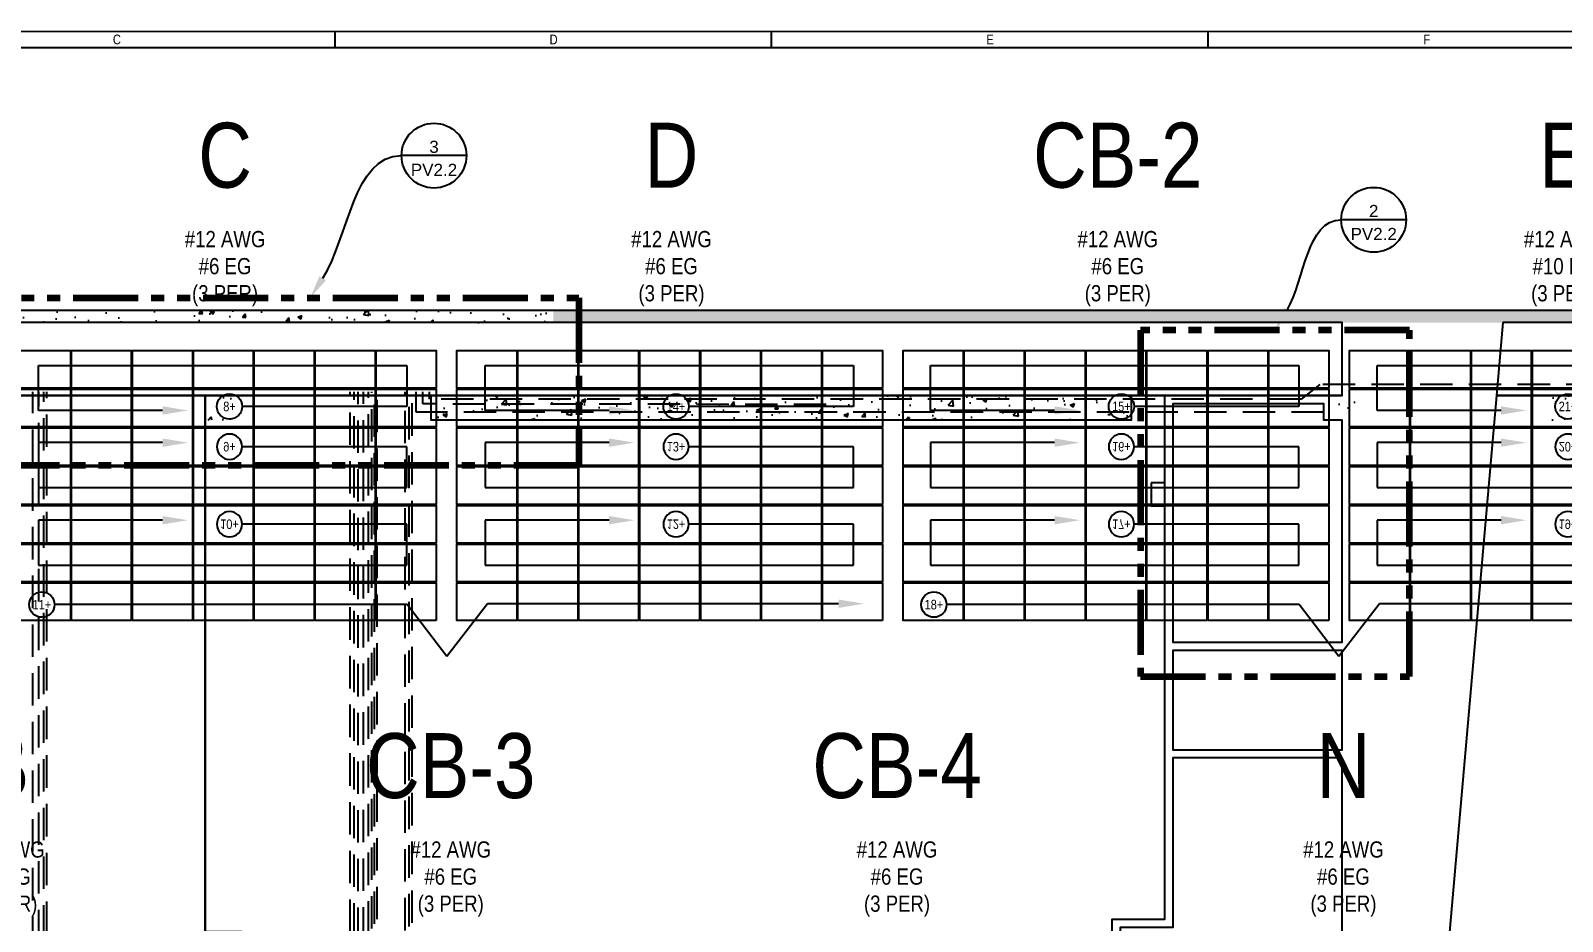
# Model space of a CAD drawing. Header units: inches. Extents: x 0.3 to 35.5, y 0.2 to 23.5.
# Drawn here: x 8.12 to 19.92, y 16.65 to 23.51 of the extents above; entities that cross this region are included whole.
import ezdxf
from ezdxf import colors
from ezdxf.entities.mleader import LeaderData, LeaderLine
from ezdxf.enums import TextEntityAlignment as Align
from ezdxf.math import Vec2, Vec3

# ---------------------------------------------------------------- set-up
doc = ezdxf.new("R2010")
doc.units = ezdxf.units.IN
doc.header["$MEASUREMENT"] = 0
doc.linetypes.add('HIDDEN', pattern=[0.375, 0.25, -0.125])
doc.linetypes.add('W-PHAN-1', pattern=[0.8, 0.5, -0.06, 0.06, -0.06, 0.06, -0.06])
for name, color, linetype in [('$AUDIT_BAD_LAYER1', 7, 'Continuous'), ('772-1$0$A-AREA', 9, 'Continuous'), ('772-1$0$A-WALL-PATT', 8, 'Continuous'), ('A - Level 1', 7, 'Continuous'), ('AN - Text', 7, 'Continuous'), ('E-STRINGS', 62, 'Continuous'), ('MODULES', 1, 'Continuous')]:
    doc.layers.add(name, color=color, linetype=linetype)
doc.layers.add('E - Conduit', color=7, linetype='HIDDEN', lineweight=25)
doc.styles.add('Arial Narrow', font='ARIALN.TTF', dxfattribs={"height": 1})
doc.styles.add('Borrego', font='ARIALN.TTF')
doc.styles.add('Borrego 8th NO-ANNO', font='ARIALN.TTF')
doc.styles.get("Standard").update_dxf_attribs({"font": 'ARIAL.TTF'})
pattern_1 = [(50, (5.9374, 24.06752), (0.3362157, -0.029415), [0.035156, -0.386719]), (355, (5.9374, 24.06752), (-0.0650397, 0.35259), [0.028125, -0.309375]), (100.4514, (5.96543, 24.06507), (0.2711763, 0.323175), [0.029878, -0.3286604]), (46.1842, (5.9374, 24.16127), (0.500269, -0.077587), [0.052734, -0.580078]), (96.6356, (5.9791, 24.1548), (0.438123, 0.456618), [0.044817, -0.49299]), (351.1842, (5.9374, 24.16127), (0.438123, 0.456618), [0.042188, -0.464063]), (21, (5.98428, 24.13783), (0.2798, -0.1887276), [0.035156, -0.386719]), (326, (5.9843, 24.13783), (0.114054, 0.339914), [0.028125, -0.309375]), (71.4514, (6.0076, 24.1221), (0.3938544, 0.151186), [0.029878, -0.3286604]), (37.5, (5.93741, 24.06752), (0.0056999, 0.156044), [0, -0.305625, 0, -0.3140625, 0, -0.3105469]), (7.5, (5.93741, 24.06752), (0.1233138, 0.1848805), [0, -0.1790625, 0, -0.2985938, 0, -0.1183594]), (327.5, (5.83288, 24.06752), (0.2502293, -0.0105726), [0, -0.1171875, 0, -0.365625, 0, -0.4851563]), (317.5, (5.786, 24.06752), (0.2733685, 0.0469242), [0, -0.1523438, 0, -0.2428125, 0, -0.3445313])]
pattern_2 = [(50, (-7.09443, -6.13496), (0.3362157, -0.029415), [0.0351563, -0.3867188]), (355, (-7.09443, -6.13496), (-0.0650397, 0.35259), [0.028125, -0.309375]), (100.4514, (-7.06642, -6.1374), (0.2711763, 0.3231748), [0.0298782, -0.3286604]), (46.1842, (-7.09443, -6.0412), (0.5002692, -0.077587), [0.0527344, -0.580078]), (96.6356, (-7.05275, -6.0477), (0.438123, 0.456618), [0.044817, -0.4929905]), (351.1842, (-7.09443, -6.0412), (0.438123, 0.456618), [0.0421875, -0.4640625]), (21, (-7.04756, -6.06465), (0.2798002, -0.1887276), [0.0351563, -0.3867188]), (326, (-7.04756, -6.06465), (0.114054, 0.339914), [0.028125, -0.309375]), (71.4514, (-7.02424, -6.08038), (0.3938544, 0.1511862), [0.0298782, -0.3286604]), (37.5, (-7.09443, -6.13496), (0.00569993, 0.156044), [0, -0.305625, 0, -0.3140625, 0, -0.3105469]), (7.5, (-7.09443, -6.13496), (0.12331385, 0.1848805), [0, -0.1790625, 0, -0.29859375, 0, -0.1183594]), (327.5, (-7.19897, -6.13496), (0.25022927, -0.0105726), [0, -0.1171875, 0, -0.365625, 0, -0.4851563]), (317.5, (-7.24584, -6.13496), (0.2733685, 0.0469242), [0, -0.1523438, 0, -0.2428125, 0, -0.3445313])]

# ---------------------------------------------------------------- blocks, each defined once
blk = doc.blocks.new('_TagCircle')
at = {"layer": 'E-STRINGS', "linetype": 'ByBlock', "lineweight": -2}
blk.add_circle((0, 0), 0.125, dxfattribs=at)
at = {"layer": 'E-STRINGS', "style": 'Arial Narrow'}
blk.add_attdef('TAGNUMBER', text='', height=0.09375, dxfattribs=at).set_placement((0, -0.046875), align=Align.CENTER)
blk = doc.blocks.new('*E147')
at = {"layer": '772-1$0$A-WALL-PATT'}
h = blk.add_hatch(dxfattribs=at)
h.set_pattern_fill('AR-CONC', color=256, scale=0.046875, style=0)
h.set_pattern_definition(pattern_1)
h.paths.add_polyline_path([(10.886, 20.879), (5.912, 20.879), (5.912, 20.785), (10.886, 20.785)])
h = blk.add_hatch(dxfattribs=at)
h.set_pattern_fill('AR-CONC', color=256, scale=0.046875, style=0)
h.set_pattern_definition(pattern_1)
h.paths.add_polyline_path([(25.16, 20.879), (10.886, 20.879), (10.886, 20.785), (25.16, 20.785)])
h = blk.add_hatch(dxfattribs=at)
h.set_pattern_fill('AR-CONC', color=256, scale=0.046875, style=0)
h.set_pattern_definition(pattern_2)
h.paths.add_polyline_path([(8.227, 20.223), (8.227, 20.035), (8.461, 20.035), (8.461, 20.223)])
h = blk.add_hatch(dxfattribs=at)
h.set_pattern_fill('AR-CONC', color=256, scale=0.046875, style=0)
h.set_pattern_definition(pattern_1)
h.paths.add_polyline_path([(15.336, 20.035), (15.336, 20.223), (9.945, 20.223), (9.945, 20.035)])
h = blk.add_hatch(dxfattribs=at)
h.set_pattern_fill('AR-CONC', color=256, scale=0.046875, style=0)
h.set_pattern_definition(pattern_2)
h.paths.add_polyline_path([(16.82, 20.223), (16.82, 20.035), (17.055, 20.035), (17.055, 20.223)])
h = blk.add_hatch(dxfattribs=at)
h.set_pattern_fill('AR-CONC', color=256, scale=0.046875, style=0)
h.set_pattern_definition(pattern_2)
h.paths.add_polyline_path([(18.773, 20.035), (18.773, 20.223), (18.539, 20.223), (18.539, 20.035)])
at = {"layer": '772-1$0$A-AREA', "elevation": 0}
for points in [[(32.741, 20.879), (2.25, 20.879), (2.25, 20.223), (2.082, 20.223), (2.082, 20.188), (1.191, 20.188), (1.191, 20.25), (1.035, 20.25), (1.035, 20.094), (1.098, 20.094), (1.098, 19.422), (1.063, 19.422), (1.063, 19.234), (1.096, 19.234), (1.096, 18.43), (0.375, 18.43), (0.375, 18.441), (0, 18.441), (0, 2.504), (27.242, 2.504)], [(8.203, 3.16), (8.203, 20.223), (8.203, 20.223), (2.281, 20.223), (2.281, 20.223), (2.281, 20.223), (2.281, 20.223), (2.281, 20.223), (2.281, 20.223), (2.281, 20.223), (2.281, 20.223), (2.281, 17.793), (0.094, 17.793), (0.094, 3.16)], [(15.594, 3.16), (15.594, 14.535), (15.32, 14.535), (15.32, 14.41), (15.125, 14.41), (15.125, 14.598), (15.188, 14.598), (15.188, 16.191), (15.594, 16.191), (15.594, 20.223), (15.336, 20.223), (15.336, 20.035), (9.945, 20.035), (9.945, 20.223), (16.961, 20.223), (16.961, 20.223), (8.203, 20.223), (8.203, 16.098), (8.484, 16.098), (8.484, 12.91), (8.203, 12.91), (8.203, 10.473)]]:
    blk.add_lwpolyline(points, dxfattribs=at)
for points in [[(2.25, 20.785), (2.25, 20.223), (16.961, 20.223), (16.961, 20.785)], [(18.198, 20.785), (18.149, 20.223), (31.977, 20.223), (31.977, 20.785)], [(15.594, 14.535), (15.594, 3.16), (18.867, 3.16), (18.867, 8.77), (18.977, 8.77), (18.977, 8.723), (19.539, 8.723), (19.539, 8.77), (19.648, 8.77), (19.648, 7.191), (19.539, 7.191), (19.539, 7.301), (18.977, 7.301), (18.977, 7.191), (18.867, 7.191), (18.867, 3.16), (23.672, 3.16), (23.672, 20.223), (18.149, 20.223), (17.657, 14.598), (22.211, 14.598), (22.211, 14.41), (16.82, 14.41), (16.82, 14.535)], [(15.656, 20.16), (15.656, 20.16), (15.656, 18.324), (16.961, 18.324), (16.961, 20.035), (16.82, 20.035), (16.82, 20.16)], [(15.656, 18.262), (15.656, 18.262), (15.656, 17.496), (16.961, 17.496), (16.961, 18.262)], [(16.961, 17.434), (15.656, 17.434), (15.656, 16.129), (15.25, 16.129), (15.25, 14.598), (16.961, 14.598)]]:
    blk.add_lwpolyline(points, close=True, dxfattribs=at)
blk = doc.blocks.new('Border 24 x 36')
at = {"layer": '$AUDIT_BAD_LAYER1'}
for p, q in [((10.588, 23.5), (10.588, 23.625)), ((13.95, 23.5), (13.95, 23.625)), ((17.312, 23.5), (17.312, 23.625)), ((34.125, 23.5), (0.5, 23.5))]:
    blk.add_line(p, q, dxfattribs=at)
at = {"layer": '$AUDIT_BAD_LAYER1', "const_width": 0.0125}
blk.add_lwpolyline([(0.375, 0.375), (35.625, 0.375), (35.625, 23.625), (0.375, 23.625)], close=True, dxfattribs=at)
at = {"layer": '$AUDIT_BAD_LAYER1', "char_height": 0.075, "width": 0.18967, "attachment_point": 5, "style": 'Borrego'}
for s, insert in [('C', (8.908, 23.563)), ('D', (12.271, 23.563)), ('E', (15.633, 23.563)), ('F', (18.996, 23.563))]:
    blk.add_mtext(s, dxfattribs=dict(at, insert=insert))
blk = doc.blocks.new('_DetailCallout - Imperial')
at = {"color": 0, "linetype": 'ByBlock', "lineweight": -2}
blk.add_line((0.25, 0), (-0.25, 0), dxfattribs=at)
blk.add_circle((0, 0), 0.25, dxfattribs=at)
at = {"color": 0}
for tag, p in [('VIEWNUMBER', (0, 0.021)), ('SHEETNUMBER', (0, -0.156))]:
    blk.add_attdef(tag, text='', height=0.0938, dxfattribs=at).set_placement(p, align=Align.CENTER)

msp = doc.modelspace()

# ---------------------------------------------------------------- linework, layer by layer
at = {"elevation": 0}
msp.add_lwpolyline([(16.754, 20.031), (16.754, 19.853), (16.859, 19.853), (16.859, 20.031)], close=True, dxfattribs=at)
at = {"layer": 'AN - Text', "linetype": 'Continuous'}
msp.add_lwpolyline([(0.381, 0.256), (34.006, 0.256), (34.006, 23.381), (0.381, 23.381)], close=True, dxfattribs=at)
at = {"layer": 'AN - Text', "linetype": 'W-PHAN-1', "lineweight": 100}
for points in [[(7.453, 21.455), (12.346, 21.455), (12.346, 20.163), (7.453, 20.163)], [(16.673, 18.54), (18.743, 18.54), (18.743, 21.206), (16.673, 21.206)]]:
    msp.add_lwpolyline(points, close=True, dxfattribs=at)
at = {"layer": 'E - Conduit'}
for p, q in [((18.052, 20.789), (17.91, 20.676)), ((26.576, 20.789), (18.052, 20.789)), ((8.142, 11.941, 0), (8.142, 20.732)), ((8.188, 11.993), (8.188, 20.732)), ((8.227, 12.029, 0), (8.227, 20.732)), ((8.249, 12.058, 0), (8.249, 20.732)), ((10.585, 4.198), (10.585, 20.732)), ((10.616, 4.169), (10.616, 20.732)), ((10.648, 4.136), (10.648, 20.732)), ((10.688, 4.139), (10.688, 20.732)), ((10.727, 4.184), (10.727, 20.732)), ((10.752, 4.223), (10.752, 20.732)), ((10.773, 4.259, 0), (10.773, 20.732)), ((10.794, 4.296, 0), (10.794, 20.732)), ((11.009, 12.085, 0), (11.009, 20.732)), ((11.039, 12.115), (11.039, 20.732)), ((11.064, 12.143, 0), (11.064, 20.732)), ((11.093, 20.575, 0), (11.093, 20.732)), ((11.144, 20.638), (11.144, 20.732)), ((11.197, 20.676), (11.197, 20.732)), ((17.91, 20.676), (11.197, 20.676)), ((18.085, 20.575, 0), (11.093, 20.575, 0)), ((14.252, 20.634), (11.144, 20.638))]:
    msp.add_line(p, q, dxfattribs=at)
at = {"layer": 'MODULES', "elevation": 0}
for points in [[(8.431, 20.76), (7.969, 20.76), (7.969, 21.05), (8.431, 21.05)], [(8.9, 20.76), (8.439, 20.76), (8.439, 21.05), (8.9, 21.05)], [(9.37, 20.76), (8.908, 20.76), (8.908, 21.05), (9.37, 21.05)], [(9.839, 20.76), (9.378, 20.76), (9.378, 21.05), (9.839, 21.05)], [(10.309, 20.76), (9.847, 20.76), (9.847, 21.05), (10.309, 21.05)], [(10.778, 20.76), (10.317, 20.76), (10.317, 21.05), (10.778, 21.05)], [(11.248, 20.76), (10.786, 20.76), (10.786, 21.05), (11.248, 21.05)], [(11.868, 20.76), (11.407, 20.76), (11.407, 21.05), (11.868, 21.05)], [(12.338, 20.76), (11.876, 20.76), (11.876, 21.05), (12.338, 21.05)], [(12.807, 20.76), (12.346, 20.76), (12.346, 21.05), (12.807, 21.05)], [(13.277, 20.76), (12.815, 20.76), (12.815, 21.05), (13.277, 21.05)], [(13.746, 20.76), (13.285, 20.76), (13.285, 21.05), (13.746, 21.05)], [(14.216, 20.76), (13.754, 20.76), (13.754, 21.05), (14.216, 21.05)], [(14.685, 20.76), (14.224, 20.76), (14.224, 21.05), (14.685, 21.05)], [(15.306, 20.76), (14.844, 20.76), (14.844, 21.05), (15.306, 21.05)], [(15.775, 20.76), (15.314, 20.76), (15.314, 21.05), (15.775, 21.05)], [(16.245, 20.76), (15.783, 20.76), (15.783, 21.05), (16.245, 21.05)], [(16.714, 20.76), (16.253, 20.76), (16.253, 21.05), (16.714, 21.05)], [(17.184, 20.76), (16.722, 20.76), (16.722, 21.05), (17.184, 21.05)], [(17.653, 20.76), (17.192, 20.76), (17.192, 21.05), (17.653, 21.05)], [(18.123, 20.76), (17.661, 20.76), (17.661, 21.05), (18.123, 21.05)], [(18.743, 20.76), (18.282, 20.76), (18.282, 21.05), (18.743, 21.05)], [(19.213, 20.76), (18.751, 20.76), (18.751, 21.05), (19.213, 21.05)], [(19.682, 20.76), (19.221, 20.76), (19.221, 21.05), (19.682, 21.05)], [(20.152, 20.76), (19.69, 20.76), (19.69, 21.05), (20.152, 21.05)], [(8.431, 20.462), (7.969, 20.462), (7.969, 20.752), (8.431, 20.752)], [(8.9, 20.462), (8.439, 20.462), (8.439, 20.752), (8.9, 20.752)], [(9.37, 20.462), (8.908, 20.462), (8.908, 20.752), (9.37, 20.752)], [(9.839, 20.462), (9.378, 20.462), (9.378, 20.752), (9.839, 20.752)], [(10.309, 20.462), (9.847, 20.462), (9.847, 20.752), (10.309, 20.752)], [(10.778, 20.462), (10.317, 20.462), (10.317, 20.752), (10.778, 20.752)], [(11.248, 20.462), (10.786, 20.462), (10.786, 20.752), (11.248, 20.752)], [(11.868, 20.462), (11.407, 20.462), (11.407, 20.752), (11.868, 20.752)], [(12.338, 20.462), (11.876, 20.462), (11.876, 20.752), (12.338, 20.752)], [(12.807, 20.462), (12.346, 20.462), (12.346, 20.752), (12.807, 20.752)], [(13.277, 20.462), (12.815, 20.462), (12.815, 20.752), (13.277, 20.752)], [(13.746, 20.462), (13.285, 20.462), (13.285, 20.752), (13.746, 20.752)], [(14.216, 20.462), (13.754, 20.462), (13.754, 20.752), (14.216, 20.752)], [(14.685, 20.462), (14.224, 20.462), (14.224, 20.752), (14.685, 20.752)], [(15.306, 20.462), (14.844, 20.462), (14.844, 20.752), (15.306, 20.752)], [(15.775, 20.462), (15.314, 20.462), (15.314, 20.752), (15.775, 20.752)], [(16.245, 20.462), (15.783, 20.462), (15.783, 20.752), (16.245, 20.752)], [(16.714, 20.462), (16.253, 20.462), (16.253, 20.752), (16.714, 20.752)], [(17.184, 20.462), (16.722, 20.462), (16.722, 20.752), (17.184, 20.752)], [(17.653, 20.462), (17.192, 20.462), (17.192, 20.752), (17.653, 20.752)], [(18.123, 20.462), (17.661, 20.462), (17.661, 20.752), (18.123, 20.752)], [(18.743, 20.462), (18.282, 20.462), (18.282, 20.752), (18.743, 20.752)], [(19.213, 20.462), (18.751, 20.462), (18.751, 20.752), (19.213, 20.752)], [(19.682, 20.462), (19.221, 20.462), (19.221, 20.752), (19.682, 20.752)], [(20.152, 20.462), (19.69, 20.462), (19.69, 20.752), (20.152, 20.752)], [(8.431, 20.163), (7.969, 20.163), (7.969, 20.454), (8.431, 20.454)], [(8.9, 20.163), (8.439, 20.163), (8.439, 20.454), (8.9, 20.454)], [(9.37, 20.163), (8.908, 20.163), (8.908, 20.454), (9.37, 20.454)], [(9.839, 20.163), (9.378, 20.163), (9.378, 20.454), (9.839, 20.454)], [(10.309, 20.163), (9.847, 20.163), (9.847, 20.454), (10.309, 20.454)], [(10.778, 20.163), (10.317, 20.163), (10.317, 20.454), (10.778, 20.454)], [(11.248, 20.163), (10.786, 20.163), (10.786, 20.454), (11.248, 20.454)], [(11.868, 20.163), (11.407, 20.163), (11.407, 20.454), (11.868, 20.454)], [(12.338, 20.163), (11.876, 20.163), (11.876, 20.454), (12.338, 20.454)], [(12.807, 20.163), (12.346, 20.163), (12.346, 20.454), (12.807, 20.454)], [(13.277, 20.163), (12.815, 20.163), (12.815, 20.454), (13.277, 20.454)], [(13.746, 20.163), (13.285, 20.163), (13.285, 20.454), (13.746, 20.454)], [(14.216, 20.163), (13.754, 20.163), (13.754, 20.454), (14.216, 20.454)], [(14.685, 20.163), (14.224, 20.163), (14.224, 20.454), (14.685, 20.454)], [(15.306, 20.163), (14.844, 20.163), (14.844, 20.454), (15.306, 20.454)], [(15.775, 20.163), (15.314, 20.163), (15.314, 20.454), (15.775, 20.454)], [(16.245, 20.163), (15.783, 20.163), (15.783, 20.454), (16.245, 20.454)], [(16.714, 20.163), (16.253, 20.163), (16.253, 20.454), (16.714, 20.454)], [(17.184, 20.163), (16.722, 20.163), (16.722, 20.454), (17.184, 20.454)], [(17.653, 20.163), (17.192, 20.163), (17.192, 20.454), (17.653, 20.454)], [(18.123, 20.163), (17.661, 20.163), (17.661, 20.454), (18.123, 20.454)], [(18.743, 20.163), (18.282, 20.163), (18.282, 20.454), (18.743, 20.454)], [(19.213, 20.163), (18.751, 20.163), (18.751, 20.454), (19.213, 20.454)], [(19.682, 20.163), (19.221, 20.163), (19.221, 20.454), (19.682, 20.454)], [(20.152, 20.163), (19.69, 20.163), (19.69, 20.454), (20.152, 20.454)], [(8.431, 19.865), (7.969, 19.865), (7.969, 20.156), (8.431, 20.156)], [(8.9, 19.865), (8.439, 19.865), (8.439, 20.156), (8.9, 20.156)], [(9.37, 19.865), (8.908, 19.865), (8.908, 20.156), (9.37, 20.156)], [(9.839, 19.865), (9.378, 19.865), (9.378, 20.156), (9.839, 20.156)], [(10.309, 19.865), (9.847, 19.865), (9.847, 20.156), (10.309, 20.156)], [(10.778, 19.865), (10.317, 19.865), (10.317, 20.156), (10.778, 20.156)], [(11.248, 19.865), (10.786, 19.865), (10.786, 20.156), (11.248, 20.156)], [(11.868, 19.865), (11.407, 19.865), (11.407, 20.156), (11.868, 20.156)], [(12.338, 19.865), (11.876, 19.865), (11.876, 20.156), (12.338, 20.156)], [(12.807, 19.865), (12.346, 19.865), (12.346, 20.156), (12.807, 20.156)], [(13.277, 19.865), (12.815, 19.865), (12.815, 20.156), (13.277, 20.156)], [(13.746, 19.865), (13.285, 19.865), (13.285, 20.156), (13.746, 20.156)], [(14.216, 19.865), (13.754, 19.865), (13.754, 20.156), (14.216, 20.156)], [(14.685, 19.865), (14.224, 19.865), (14.224, 20.156), (14.685, 20.156)], [(15.306, 19.865), (14.844, 19.865), (14.844, 20.156), (15.306, 20.156)], [(15.775, 19.865), (15.314, 19.865), (15.314, 20.156), (15.775, 20.156)], [(16.245, 19.865), (15.783, 19.865), (15.783, 20.156), (16.245, 20.156)], [(16.714, 19.865), (16.253, 19.865), (16.253, 20.156), (16.714, 20.156)], [(17.184, 19.865), (16.722, 19.865), (16.722, 20.156), (17.184, 20.156)], [(17.653, 19.865), (17.192, 19.865), (17.192, 20.156), (17.653, 20.156)], [(18.123, 19.865), (17.661, 19.865), (17.661, 20.156), (18.123, 20.156)], [(18.743, 19.865), (18.282, 19.865), (18.282, 20.156), (18.743, 20.156)], [(19.213, 19.865), (18.751, 19.865), (18.751, 20.156), (19.213, 20.156)], [(19.682, 19.865), (19.221, 19.865), (19.221, 20.156), (19.682, 20.156)], [(20.152, 19.865), (19.69, 19.865), (19.69, 20.156), (20.152, 20.156)], [(8.431, 19.567), (7.969, 19.567), (7.969, 19.857), (8.431, 19.857)], [(8.9, 19.567), (8.439, 19.567), (8.439, 19.857), (8.9, 19.857)], [(9.37, 19.567), (8.908, 19.567), (8.908, 19.857), (9.37, 19.857)], [(9.839, 19.567), (9.378, 19.567), (9.378, 19.857), (9.839, 19.857)], [(10.309, 19.567), (9.847, 19.567), (9.847, 19.857), (10.309, 19.857)], [(10.778, 19.567), (10.317, 19.567), (10.317, 19.857), (10.778, 19.857)], [(11.248, 19.567), (10.786, 19.567), (10.786, 19.857), (11.248, 19.857)], [(11.868, 19.567), (11.407, 19.567), (11.407, 19.857), (11.868, 19.857)], [(12.338, 19.567), (11.876, 19.567), (11.876, 19.857), (12.338, 19.857)], [(12.807, 19.567), (12.346, 19.567), (12.346, 19.857), (12.807, 19.857)], [(13.277, 19.567), (12.815, 19.567), (12.815, 19.857), (13.277, 19.857)], [(13.746, 19.567), (13.285, 19.567), (13.285, 19.857), (13.746, 19.857)], [(14.216, 19.567), (13.754, 19.567), (13.754, 19.857), (14.216, 19.857)], [(14.685, 19.567), (14.224, 19.567), (14.224, 19.857), (14.685, 19.857)], [(15.306, 19.567), (14.844, 19.567), (14.844, 19.857), (15.306, 19.857)], [(15.775, 19.567), (15.314, 19.567), (15.314, 19.857), (15.775, 19.857)], [(16.245, 19.567), (15.783, 19.567), (15.783, 19.857), (16.245, 19.857)], [(16.714, 19.567), (16.253, 19.567), (16.253, 19.857), (16.714, 19.857)], [(17.184, 19.567), (16.722, 19.567), (16.722, 19.857), (17.184, 19.857)], [(17.653, 19.567), (17.192, 19.567), (17.192, 19.857), (17.653, 19.857)], [(18.123, 19.567), (17.661, 19.567), (17.661, 19.857), (18.123, 19.857)], [(18.743, 19.567), (18.282, 19.567), (18.282, 19.857), (18.743, 19.857)], [(19.213, 19.567), (18.751, 19.567), (18.751, 19.857), (19.213, 19.857)], [(19.682, 19.567), (19.221, 19.567), (19.221, 19.857), (19.682, 19.857)], [(20.152, 19.567), (19.69, 19.567), (19.69, 19.857), (20.152, 19.857)], [(8.431, 19.269), (7.969, 19.269), (7.969, 19.559), (8.431, 19.559)], [(8.9, 19.269), (8.439, 19.269), (8.439, 19.559), (8.9, 19.559)], [(9.37, 19.269), (8.908, 19.269), (8.908, 19.559), (9.37, 19.559)], [(9.839, 19.269), (9.378, 19.269), (9.378, 19.559), (9.839, 19.559)], [(10.309, 19.269), (9.847, 19.269), (9.847, 19.559), (10.309, 19.559)], [(10.778, 19.269), (10.317, 19.269), (10.317, 19.559), (10.778, 19.559)], [(11.248, 19.269), (10.786, 19.269), (10.786, 19.559), (11.248, 19.559)], [(11.868, 19.269), (11.407, 19.269), (11.407, 19.559), (11.868, 19.559)], [(12.338, 19.269), (11.876, 19.269), (11.876, 19.559), (12.338, 19.559)], [(12.807, 19.269), (12.346, 19.269), (12.346, 19.559), (12.807, 19.559)], [(13.277, 19.269), (12.815, 19.269), (12.815, 19.559), (13.277, 19.559)], [(13.746, 19.269), (13.285, 19.269), (13.285, 19.559), (13.746, 19.559)], [(14.216, 19.269), (13.754, 19.269), (13.754, 19.559), (14.216, 19.559)], [(14.685, 19.269), (14.224, 19.269), (14.224, 19.559), (14.685, 19.559)], [(15.306, 19.269), (14.844, 19.269), (14.844, 19.559), (15.306, 19.559)], [(15.775, 19.269), (15.314, 19.269), (15.314, 19.559), (15.775, 19.559)], [(16.245, 19.269), (15.783, 19.269), (15.783, 19.559), (16.245, 19.559)], [(16.714, 19.269), (16.253, 19.269), (16.253, 19.559), (16.714, 19.559)], [(17.184, 19.269), (16.722, 19.269), (16.722, 19.559), (17.184, 19.559)], [(17.653, 19.269), (17.192, 19.269), (17.192, 19.559), (17.653, 19.559)], [(18.123, 19.269), (17.661, 19.269), (17.661, 19.559), (18.123, 19.559)], [(18.743, 19.269), (18.282, 19.269), (18.282, 19.559), (18.743, 19.559)], [(19.213, 19.269), (18.751, 19.269), (18.751, 19.559), (19.213, 19.559)], [(19.682, 19.269), (19.221, 19.269), (19.221, 19.559), (19.682, 19.559)], [(20.152, 19.269), (19.69, 19.269), (19.69, 19.559), (20.152, 19.559)], [(8.431, 18.971), (7.969, 18.971), (7.969, 19.261), (8.431, 19.261)], [(8.9, 18.971), (8.439, 18.971), (8.439, 19.261), (8.9, 19.261)], [(9.37, 18.971), (8.908, 18.971), (8.908, 19.261), (9.37, 19.261)], [(9.839, 18.971), (9.378, 18.971), (9.378, 19.261), (9.839, 19.261)], [(10.309, 18.971), (9.847, 18.971), (9.847, 19.261), (10.309, 19.261)], [(10.778, 18.971), (10.317, 18.971), (10.317, 19.261), (10.778, 19.261)], [(11.248, 18.971), (10.786, 18.971), (10.786, 19.261), (11.248, 19.261)], [(11.868, 18.971), (11.407, 18.971), (11.407, 19.261), (11.868, 19.261)], [(12.338, 18.971), (11.876, 18.971), (11.876, 19.261), (12.338, 19.261)], [(12.807, 18.971), (12.346, 18.971), (12.346, 19.261), (12.807, 19.261)], [(13.277, 18.971), (12.815, 18.971), (12.815, 19.261), (13.277, 19.261)], [(13.746, 18.971), (13.285, 18.971), (13.285, 19.261), (13.746, 19.261)], [(14.216, 18.971), (13.754, 18.971), (13.754, 19.261), (14.216, 19.261)], [(14.685, 18.971), (14.224, 18.971), (14.224, 19.261), (14.685, 19.261)], [(15.306, 18.971), (14.844, 18.971), (14.844, 19.261), (15.306, 19.261)], [(15.775, 18.971), (15.314, 18.971), (15.314, 19.261), (15.775, 19.261)], [(16.245, 18.971), (15.783, 18.971), (15.783, 19.261), (16.245, 19.261)], [(16.714, 18.971), (16.253, 18.971), (16.253, 19.261), (16.714, 19.261)], [(17.184, 18.971), (16.722, 18.971), (16.722, 19.261), (17.184, 19.261)], [(17.653, 18.971), (17.192, 18.971), (17.192, 19.261), (17.653, 19.261)], [(18.123, 18.971), (17.661, 18.971), (17.661, 19.261), (18.123, 19.261)], [(18.743, 18.971), (18.282, 18.971), (18.282, 19.261), (18.743, 19.261)], [(19.213, 18.971), (18.751, 18.971), (18.751, 19.261), (19.213, 19.261)], [(19.682, 18.971), (19.221, 18.971), (19.221, 19.261), (19.682, 19.261)], [(20.152, 18.971), (19.69, 18.971), (19.69, 19.261), (20.152, 19.261)]]:
    msp.add_lwpolyline(points, close=True, dxfattribs=at)

# ---------------------------------------------------------------- block references
at = {"layer": '$AUDIT_BAD_LAYER1'}
msp.add_blockref('Border 24 x 36', (-0.119, -0.119), dxfattribs=at)
at = {"layer": 'A - Level 1', "color": 7}
msp.add_blockref('*E147', (1.265, 0.479, 0), dxfattribs=at)

# ---------------------------------------------------------------- texts
at = {"layer": 'AN - Text', "char_height": 0.125, "width": 2.75194, "attachment_point": 5, "style": 'Borrego 8th NO-ANNO'}
for s, insert in [('{\\H4x;C}\\P#12 AWG\\P#6 EG\\P(3 PER)', (9.622, 22.097)), ('{\\H4x;D}\\P#12 AWG\\P#6 EG\\P(3 PER)', (13.06, 22.097)), ('{\\H4x;CB-2}\\P#12 AWG\\P#6 EG\\P(3 PER)', (16.497, 22.097)), ('{\\H4x;E}\\P#12 AWG\\P#10 EG\\P(3 PER)', (19.935, 22.097)), ('{\\H4x;B}\\P#12 AWG\\P#6 EG\\P(3 PER)', (7.922, 17.397)), ('{\\H4x;CB-3}\\P#12 AWG\\P#6 EG\\P(3 PER)', (11.36, 17.397)), ('{\\H4x;CB-4}\\P#12 AWG\\P#6 EG\\P(3 PER)', (14.797, 17.397)), ('{\\H4x;N}\\P#12 AWG\\P#6 EG\\P(3 PER)', (18.235, 17.397))]:
    msp.add_mtext(s, dxfattribs=dict(at, insert=insert))

# ---------------------------------------------------------------- leaders
at = {"layer": 'AN - Text'}
ml = msp.add_multileader_block('Standard', dxfattribs=at)
ml.set_content('_DetailCallout - Imperial', color=256)
ml.set_attribute('VIEWNUMBER', '3', width=0)
ml.set_attribute('SHEETNUMBER', 'PV2.2', width=0)
ml.set_leader_properties()
ml.build(insert=Vec2(0, 0))
ml.multileader.update_dxf_attribs({"leader_type": 2, "text_right_attachment_type": 6, "dogleg_length": 0.36, "arrow_head_size": 0.18})
ctx = ml.context
ctx.base_point, ctx.char_height, ctx.arrow_head_size, ctx.landing_gap_size, ctx.plane_origin = Vec3(10.981, 22.55), 0.18, 0.18, 0.09, Vec3(10.277, 21.455)
ctx.right_attachment = 6
notes = []
notes.append((ctx, [(0, (1, 1, 0), (10.621, 22.55), (1, 0), 0.36, [(0, [(10.277, 21.455)], 0, [])])]))
ctx.block.insert = Vec3(11.231, 22.55)
ml = msp.add_multileader_block('Standard', dxfattribs=at)
ml.set_content('_DetailCallout - Imperial', color=256)
ml.set_attribute('VIEWNUMBER', '2', width=0)
ml.set_attribute('SHEETNUMBER', 'PV2.2', width=0)
ml.set_leader_properties()
ml.build(insert=Vec2(0, 0))
ml.multileader.update_dxf_attribs({"leader_type": 2, "text_right_attachment_type": 6, "dogleg_length": 0.36, "arrow_head_size": 0.18})
ctx = ml.context
ctx.base_point, ctx.char_height, ctx.arrow_head_size, ctx.landing_gap_size, ctx.plane_origin = Vec3(18.218, 22.056), 0.18, 0.18, 0.09, Vec3(17.708, 21.206)
ctx.right_attachment = 6
notes.append((ctx, [(0, (1, 1, 0), (17.858, 22.056), (1, 0), 0.36, [(0, [(17.708, 21.206)], 0, [])])]))
ctx.block.insert = Vec3(18.468, 22.056)
at = {"layer": 'E-STRINGS'}
ml = msp.add_multileader_block('Standard', dxfattribs=at)
ml.set_content('_TagCircle', color=256, scale=0.78125)
ml.set_attribute('TAGNUMBER', '8+', width=0)
ml.set_leader_properties(color=256, linetype='ByLayer', lineweight=-1)
ml.build(insert=Vec2(0, 0))
ml.multileader.update_dxf_attribs({"has_dogleg": 0, "has_text_frame": 1, "text_right_attachment_type": 6, "dogleg_length": 0, "arrow_head_size": 0.195, "scale": 100})
ctx = ml.context
ctx.base_point, ctx.scale, ctx.char_height, ctx.arrow_head_size, ctx.landing_gap_size, ctx.plane_origin = Vec3(9.558, 20.619), 100, 14.063, 0.195, 4.688, Vec3(9.336, 20.588)
ctx.right_attachment = 6
notes.append((ctx, [(0, (1, 1, 0), (9.753, 20.619), (-1, 0), 0, [(0, [(9.336, 20.588), (8.186, 20.588), (8.186, 20.933), (11.022, 20.933), (11.022, 20.619)], 0, [])])]))
ctx.block.insert = Vec3(9.656, 20.619)
ml = msp.add_multileader_block('Standard', dxfattribs=at)
ml.set_content('_TagCircle', color=256, scale=0.78125)
ml.set_attribute('TAGNUMBER', '14+', width=0)
ml.set_leader_properties(color=256, linetype='ByLayer', lineweight=-1)
ml.build(insert=Vec2(0, 0))
ml.multileader.update_dxf_attribs({"has_dogleg": 0, "has_text_frame": 1, "text_right_attachment_type": 6, "dogleg_length": 0, "arrow_head_size": 0.195, "scale": 100})
ctx = ml.context
ctx.base_point, ctx.scale, ctx.char_height, ctx.arrow_head_size, ctx.landing_gap_size, ctx.plane_origin = Vec3(12.997, 20.619), 100, 14.063, 0.195, 4.688, Vec3(12.775, 20.588)
ctx.right_attachment = 6
notes.append((ctx, [(0, (1, 1, 0), (13.192, 20.619), (-1, 0), 0, [(0, [(12.775, 20.588), (11.625, 20.588), (11.625, 20.933), (14.461, 20.933), (14.461, 20.619)], 0, [])])]))
ctx.block.insert = Vec3(13.095, 20.619)
ml = msp.add_multileader_block('Standard', dxfattribs=at)
ml.set_content('_TagCircle', color=256, scale=0.78125)
ml.set_attribute('TAGNUMBER', '15+', width=0)
ml.set_leader_properties(color=256, linetype='ByLayer', lineweight=-1)
ml.build(insert=Vec2(0, 0))
ml.multileader.update_dxf_attribs({"has_dogleg": 0, "has_text_frame": 1, "text_right_attachment_type": 6, "dogleg_length": 0, "arrow_head_size": 0.195, "scale": 100})
ctx = ml.context
ctx.base_point, ctx.scale, ctx.char_height, ctx.arrow_head_size, ctx.landing_gap_size, ctx.plane_origin = Vec3(16.427, 20.619), 100, 14.063, 0.195, 4.688, Vec3(16.205, 20.588)
ctx.right_attachment = 6
notes.append((ctx, [(0, (1, 1, 0), (16.622, 20.619), (-1, 0), 0, [(0, [(16.205, 20.588), (15.055, 20.588), (15.055, 20.933), (17.891, 20.933), (17.891, 20.619)], 0, [])])]))
ctx.block.insert = Vec3(16.525, 20.619)
ml = msp.add_multileader_block('Standard', dxfattribs=at)
ml.set_content('_TagCircle', color=256, scale=0.78125)
ml.set_attribute('TAGNUMBER', '21+', width=0)
ml.set_leader_properties(color=256, linetype='ByLayer', lineweight=-1)
ml.build(insert=Vec2(0, 0))
ml.multileader.update_dxf_attribs({"has_dogleg": 0, "has_text_frame": 1, "text_right_attachment_type": 6, "dogleg_length": 0, "arrow_head_size": 0.195, "scale": 100})
ctx = ml.context
ctx.base_point, ctx.scale, ctx.char_height, ctx.arrow_head_size, ctx.landing_gap_size, ctx.plane_origin = Vec3(19.866, 20.619), 100, 14.063, 0.195, 4.688, Vec3(19.644, 20.588)
ctx.right_attachment = 6
notes.append((ctx, [(0, (1, 1, 0), (20.061, 20.619), (-1, 0), 0, [(0, [(19.644, 20.588), (18.494, 20.588), (18.494, 20.933), (21.33, 20.933), (21.33, 20.619)], 0, [])])]))
ctx.block.insert = Vec3(19.964, 20.619)
ml = msp.add_multileader_block('Standard', dxfattribs=at)
ml.set_content('_TagCircle', color=256, scale=-0.78125)
ml.set_attribute('TAGNUMBER', '9+', width=0)
ml.set_leader_properties(color=256, linetype='ByLayer', lineweight=-1)
ml.build(insert=Vec2(0, 0))
ml.multileader.update_dxf_attribs({"has_dogleg": 0, "has_text_frame": 1, "text_right_attachment_type": 6, "dogleg_length": 0, "arrow_head_size": 0.195, "scale": 100})
ctx = ml.context
ctx.base_point, ctx.scale, ctx.char_height, ctx.arrow_head_size, ctx.landing_gap_size, ctx.plane_origin = Vec3(9.558, 20.309), 100, 14.063, 0.195, 4.688, Vec3(9.336, 20.34)
ctx.right_attachment = 6
notes.append((ctx, [(0, (1, 1, 0), (9.753, 20.309), (-1, 0), 0, [(0, [(9.336, 20.34), (8.186, 20.34), (8.186, 19.995), (11.022, 19.995), (11.022, 20.309)], 0, [])])]))
ctx.block.insert, ctx.block.rotation, ctx.block.scale = Vec3(9.656, 20.309), 3.141593, Vec3(-0.78125, 0.78125, 0.78125)
ml = msp.add_multileader_block('Standard', dxfattribs=at)
ml.set_content('_TagCircle', color=256, scale=-0.78125)
ml.set_attribute('TAGNUMBER', '13+', width=0)
ml.set_leader_properties(color=256, linetype='ByLayer', lineweight=-1)
ml.build(insert=Vec2(0, 0))
ml.multileader.update_dxf_attribs({"has_dogleg": 0, "has_text_frame": 1, "text_right_attachment_type": 6, "dogleg_length": 0, "arrow_head_size": 0.195, "scale": 100})
ctx = ml.context
ctx.base_point, ctx.scale, ctx.char_height, ctx.arrow_head_size, ctx.landing_gap_size, ctx.plane_origin = Vec3(12.997, 20.309), 100, 14.063, 0.195, 4.688, Vec3(12.775, 20.34)
ctx.right_attachment = 6
notes.append((ctx, [(0, (1, 1, 0), (13.192, 20.309), (-1, 0), 0, [(0, [(12.775, 20.34), (11.625, 20.34), (11.625, 19.995), (14.461, 19.995), (14.461, 20.309)], 0, [])])]))
ctx.block.insert, ctx.block.rotation, ctx.block.scale = Vec3(13.095, 20.309), 3.141593, Vec3(-0.78125, 0.78125, 0.78125)
ml = msp.add_multileader_block('Standard', dxfattribs=at)
ml.set_content('_TagCircle', color=256, scale=-0.78125)
ml.set_attribute('TAGNUMBER', '16+', width=0)
ml.set_leader_properties(color=256, linetype='ByLayer', lineweight=-1)
ml.build(insert=Vec2(0, 0))
ml.multileader.update_dxf_attribs({"has_dogleg": 0, "has_text_frame": 1, "text_right_attachment_type": 6, "dogleg_length": 0, "arrow_head_size": 0.195, "scale": 100})
ctx = ml.context
ctx.base_point, ctx.scale, ctx.char_height, ctx.arrow_head_size, ctx.landing_gap_size, ctx.plane_origin = Vec3(16.427, 20.309), 100, 14.063, 0.195, 4.688, Vec3(16.205, 20.34)
ctx.right_attachment = 6
notes.append((ctx, [(0, (1, 1, 0), (16.622, 20.309), (-1, 0), 0, [(0, [(16.205, 20.34), (15.055, 20.34), (15.055, 19.995), (17.891, 19.995), (17.891, 20.309)], 0, [])])]))
ctx.block.insert, ctx.block.rotation, ctx.block.scale = Vec3(16.525, 20.309), 3.141593, Vec3(-0.78125, 0.78125, 0.78125)
ml = msp.add_multileader_block('Standard', dxfattribs=at)
ml.set_content('_TagCircle', color=256, scale=-0.78125)
ml.set_attribute('TAGNUMBER', '20+', width=0)
ml.set_leader_properties(color=256, linetype='ByLayer', lineweight=-1)
ml.build(insert=Vec2(0, 0))
ml.multileader.update_dxf_attribs({"has_dogleg": 0, "has_text_frame": 1, "text_right_attachment_type": 6, "dogleg_length": 0, "arrow_head_size": 0.195, "scale": 100})
ctx = ml.context
ctx.base_point, ctx.scale, ctx.char_height, ctx.arrow_head_size, ctx.landing_gap_size, ctx.plane_origin = Vec3(19.866, 20.309), 100, 14.063, 0.195, 4.688, Vec3(19.644, 20.34)
ctx.right_attachment = 6
notes.append((ctx, [(0, (1, 1, 0), (20.061, 20.309), (-1, 0), 0, [(0, [(19.644, 20.34), (18.494, 20.34), (18.494, 19.995), (21.33, 19.995), (21.33, 20.309)], 0, [])])]))
ctx.block.insert, ctx.block.rotation, ctx.block.scale = Vec3(19.964, 20.309), 3.141593, Vec3(-0.78125, 0.78125, 0.78125)
ml = msp.add_multileader_block('Standard', dxfattribs=at)
ml.set_content('_TagCircle', color=256, scale=-0.78125)
ml.set_attribute('TAGNUMBER', '10+', width=0)
ml.set_leader_properties(color=256, linetype='ByLayer', lineweight=-1)
ml.build(insert=Vec2(0, 0))
ml.multileader.update_dxf_attribs({"has_dogleg": 0, "has_text_frame": 1, "text_right_attachment_type": 6, "dogleg_length": 0, "arrow_head_size": 0.195, "scale": 100})
ctx = ml.context
ctx.base_point, ctx.scale, ctx.char_height, ctx.arrow_head_size, ctx.landing_gap_size, ctx.plane_origin = Vec3(9.558, 19.712), 100, 14.063, 0.195, 4.688, Vec3(9.336, 19.743)
ctx.right_attachment = 6
notes.append((ctx, [(0, (1, 1, 0), (9.753, 19.712), (-1, 0), 0, [(0, [(9.336, 19.743), (8.186, 19.743), (8.186, 19.397), (11.022, 19.397), (11.022, 19.712)], 0, [])])]))
ctx.block.insert, ctx.block.rotation, ctx.block.scale = Vec3(9.656, 19.712), 3.141593, Vec3(-0.78125, 0.78125, 0.78125)
ml = msp.add_multileader_block('Standard', dxfattribs=at)
ml.set_content('_TagCircle', color=256, scale=-0.78125)
ml.set_attribute('TAGNUMBER', '12+', width=0)
ml.set_leader_properties(color=256, linetype='ByLayer', lineweight=-1)
ml.build(insert=Vec2(0, 0))
ml.multileader.update_dxf_attribs({"has_dogleg": 0, "has_text_frame": 1, "text_right_attachment_type": 6, "dogleg_length": 0, "arrow_head_size": 0.195, "scale": 100})
ctx = ml.context
ctx.base_point, ctx.scale, ctx.char_height, ctx.arrow_head_size, ctx.landing_gap_size, ctx.plane_origin = Vec3(12.997, 19.712), 100, 14.063, 0.195, 4.688, Vec3(12.775, 19.743)
ctx.right_attachment = 6
notes.append((ctx, [(0, (1, 1, 0), (13.192, 19.712), (-1, 0), 0, [(0, [(12.775, 19.743), (11.625, 19.743), (11.625, 19.397), (14.461, 19.397), (14.461, 19.712)], 0, [])])]))
ctx.block.insert, ctx.block.rotation, ctx.block.scale = Vec3(13.095, 19.712), 3.141593, Vec3(-0.78125, 0.78125, 0.78125)
ml = msp.add_multileader_block('Standard', dxfattribs=at)
ml.set_content('_TagCircle', color=256, scale=-0.78125)
ml.set_attribute('TAGNUMBER', '17+', width=0)
ml.set_leader_properties(color=256, linetype='ByLayer', lineweight=-1)
ml.build(insert=Vec2(0, 0))
ml.multileader.update_dxf_attribs({"has_dogleg": 0, "has_text_frame": 1, "text_right_attachment_type": 6, "dogleg_length": 0, "arrow_head_size": 0.195, "scale": 100})
ctx = ml.context
ctx.base_point, ctx.scale, ctx.char_height, ctx.arrow_head_size, ctx.landing_gap_size, ctx.plane_origin = Vec3(16.427, 19.712), 100, 14.063, 0.195, 4.688, Vec3(16.205, 19.743)
ctx.right_attachment = 6
notes.append((ctx, [(0, (1, 1, 0), (16.622, 19.712), (-1, 0), 0, [(0, [(16.205, 19.743), (15.055, 19.743), (15.055, 19.397), (17.891, 19.397), (17.891, 19.712)], 0, [])])]))
ctx.block.insert, ctx.block.rotation, ctx.block.scale = Vec3(16.525, 19.712), 3.141593, Vec3(-0.78125, 0.78125, 0.78125)
ml = msp.add_multileader_block('Standard', dxfattribs=at)
ml.set_content('_TagCircle', color=256, scale=-0.78125)
ml.set_attribute('TAGNUMBER', '19+', width=0)
ml.set_leader_properties(color=256, linetype='ByLayer', lineweight=-1)
ml.build(insert=Vec2(0, 0))
ml.multileader.update_dxf_attribs({"has_dogleg": 0, "has_text_frame": 1, "text_right_attachment_type": 6, "dogleg_length": 0, "arrow_head_size": 0.195, "scale": 100})
ctx = ml.context
ctx.base_point, ctx.scale, ctx.char_height, ctx.arrow_head_size, ctx.landing_gap_size, ctx.plane_origin = Vec3(19.866, 19.712), 100, 14.063, 0.195, 4.688, Vec3(19.644, 19.743)
ctx.right_attachment = 6
notes.append((ctx, [(0, (1, 1, 0), (20.061, 19.712), (-1, 0), 0, [(0, [(19.644, 19.743), (18.494, 19.743), (18.494, 19.397), (21.33, 19.397), (21.33, 19.712)], 0, [])])]))
ctx.block.insert, ctx.block.rotation, ctx.block.scale = Vec3(19.964, 19.712), 3.141593, Vec3(-0.78125, 0.78125, 0.78125)
ml = msp.add_multileader_block('Standard', dxfattribs=at)
ml.set_content('_TagCircle', color=256, scale=0.78125)
ml.set_attribute('TAGNUMBER', '11+', width=0)
ml.set_leader_properties(color=256, linetype='ByLayer', lineweight=-1)
ml.build(insert=Vec2(0, 0))
ml.multileader.update_dxf_attribs({"has_dogleg": 0, "has_text_frame": 1, "text_right_attachment_type": 6, "dogleg_length": 0, "arrow_head_size": 0.195, "scale": 100})
ctx = ml.context
ctx.base_point, ctx.scale, ctx.char_height, ctx.arrow_head_size, ctx.landing_gap_size, ctx.plane_origin = Vec3(8.114, 19.093), 100, 14.063, 0.195, 4.688, Vec3(14.542, 19.1)
ctx.right_attachment = 6
notes.append((ctx, [(0, (1, 1, 0), (8.309, 19.093), (-1, 0), 0, [(0, [(14.542, 19.1), (11.644, 19.1), (11.331, 18.693), (11.025, 19.093)], 0, [])])]))
ctx.block.insert = Vec3(8.211, 19.093)
ml = msp.add_multileader_block('Standard', dxfattribs=at)
ml.set_content('_TagCircle', color=256, scale=0.78125)
ml.set_attribute('TAGNUMBER', '18+', width=0)
ml.set_leader_properties(color=256, linetype='ByLayer', lineweight=-1)
ml.build(insert=Vec2(0, 0))
ml.multileader.update_dxf_attribs({"has_dogleg": 0, "has_text_frame": 1, "text_right_attachment_type": 6, "dogleg_length": 0, "arrow_head_size": 0.195, "scale": 100})
ctx = ml.context
ctx.base_point, ctx.scale, ctx.char_height, ctx.arrow_head_size, ctx.landing_gap_size, ctx.plane_origin = Vec3(14.983, 19.093), 100, 14.063, 0.195, 4.688, Vec3(21.411, 19.1)
ctx.right_attachment = 6
notes.append((ctx, [(0, (1, 1, 0), (15.178, 19.093), (-1, 0), 0, [(0, [(21.411, 19.1), (18.513, 19.1), (18.2, 18.693), (17.894, 19.093)], 0, [])])]))
ctx.block.insert = Vec3(15.081, 19.093)
for ctx, leaders in notes:
    for number, flags, end, landing, length, lines in leaders:
        leader = LeaderData()
        leader.index, (leader.has_last_leader_line, leader.has_dogleg_vector, leader.attachment_direction) = number, flags
        leader.last_leader_point, leader.dogleg_vector, leader.dogleg_length = Vec3(end), Vec3(landing), length
        for number, points, colour, breaks in lines:
            line = LeaderLine()
            line.index, line.vertices, line.color, line.breaks = number, Vec3.list(points), colors.encode_raw_color(colour), breaks
            leader.lines.append(line)
        ctx.leaders.append(leader)

doc.saveas('drawing.dxf')
